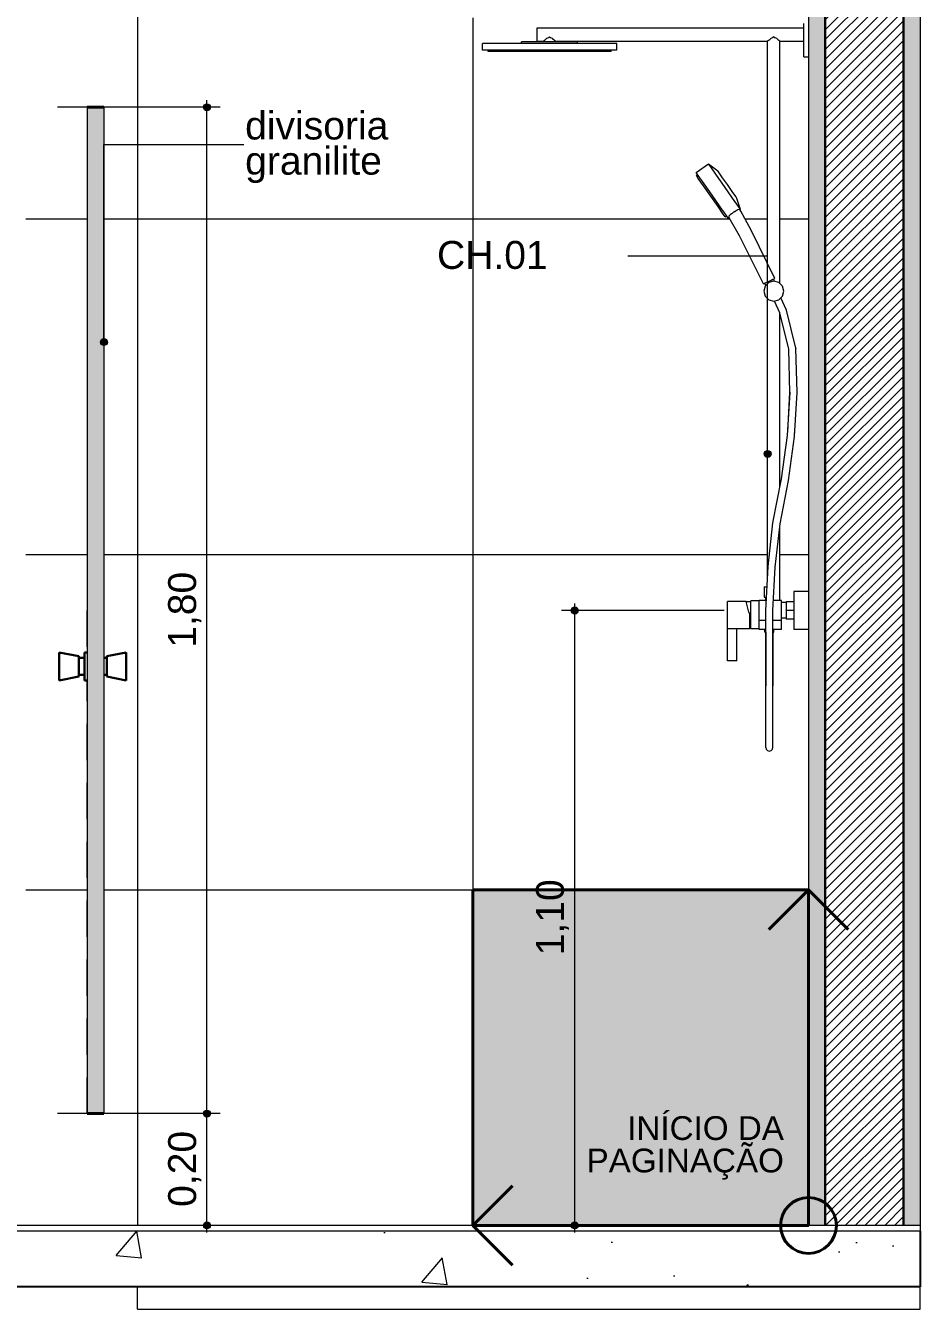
# Model space of a CAD drawing. Header units: metres. Extents: x -1.8 to 75.3, y -2 to 2.8.
# Drawn here: x 4.426 to 6.026, y -2.048 to 0.248 of the extents above; entities that cross this region are included whole.
import ezdxf

# ---------------------------------------------------------------- set-up
doc = ezdxf.new("R2010")
doc.units = ezdxf.units.M
doc.header["$MEASUREMENT"] = 0
for name, color, linetype in [('COTAS CORTE', 7, 'Continuous'), ('NOTAS-LAYOUT.EXEC', 7, 'Continuous'), ('PAREDE CONSTRUIR', 7, 'Continuous')]:
    doc.layers.add(name, color=color, linetype=linetype)
for name, color, linetype, lineweight, true_color in [('COTAS CORTE_Caneta_No__25', 7, 'Continuous', 13, 0x982312), ('LAJES.EST_Caneta_No__254', 7, 'Continuous', 0, 0xd1c9ad), ('LAJES.EST_Caneta_No__97', 7, 'Continuous', 13, 0x6b6b6b), ('LOUCAS-METAIS.ARQ_Caneta_No__13', 7, 'Continuous', 0, 0xaaaaaa), ('NOTAS-EXECUTIVO.ARQ_Caneta_No__12', 7, 'Continuous', 0, 0x030303), ('NOTAS-EXECUTIVO.ARQ_Caneta_No__24', 7, 'Continuous', 40, 0x851f10), ('PAREDE CONSTRUIR_Caneta_No__97', 7, 'Continuous', 13, 0x6b6b6b), ('PAREDE.ARQ_Caneta_No__97', 7, 'Continuous', 13, 0x6b6b6b), ('Portas Archicad_Caneta_No__97', 7, 'Continuous', 13, 0x6b6b6b)]:
    doc.layers.add(name, color=color, linetype=linetype, lineweight=lineweight, true_color=true_color)
for name, color, linetype, lineweight in [('LAJES.EST_Caneta_No__241', 7, 'Continuous', 13), ('LAJES.EST_Caneta_No__4', 7, 'Continuous', 25), ('LAJES.EST_Caneta_No__7', 7, 'Continuous', 13), ('NOTAS-EXECUTIVO.ARQ_Caneta_No__1', 7, 'Continuous', 40), ('NOTAS-LAYOUT.EXEC_Caneta_No__241', 7, 'Continuous', 13), ('NOTAS-LAYOUT.EXEC_Caneta_No__5', 7, 'Continuous', 20), ('PAREDE CONSTRUIR_Caneta_No__241', 7, 'Continuous', 13), ('PAREDE CONSTRUIR_Caneta_No__3', 7, 'Continuous', 30), ('PAREDE.ARQ_Caneta_No__1', 7, 'Continuous', 40), ('PAREDE.ARQ_Caneta_No__241', 7, 'Continuous', 13), ('Portas Archicad_Caneta_No__3', 7, 'Continuous', 30)]:
    doc.layers.add(name, color=color, linetype=linetype, lineweight=lineweight)
doc.styles.add('GENERATED_STYLE_1', font='arial.ttf')
doc.dimstyles.new('GENERATED_STYLE__2', dxfattribs={"dimtxt": 0.05, "dimasz": 0.02375, "dimexe": 0.18, "dimexo": 0.267183, "dimgap": 0, "dimtad": 1, "dimzin": 0, "dimdsep": 46, "dimtxsty": 'GENERATED_STYLE_1', "dimblk": 'ARROWHEAD_11', "dimblk1": 'ARROWHEAD_11', "dimblk2": 'ARROWHEAD_11', "dimcen": 0.09, "dimclrd": 256, "dimclre": 256, "dimclrt": 256, "dimadec": 0, "dimazin": 0, "dimtfac": 1, "dimtdec": 4, "dimtmove": 0, "dimatfit": 3, "dimfxl": 0, "dimtolj": 1, "dimtzin": 0, "dimarcsym": 0})

# ---------------------------------------------------------------- blocks, each defined once
blk = doc.blocks.new('*D34', base_point=(-60.4877, -1.8982))
at = {"layer": 'COTAS CORTE_Caneta_No__25', "linetype": 'Continuous', "lineweight": 13, "true_color": 0x982312}
for points in [[(4.7442, -1.6982), (4.7447, -1.7006), (4.746, -1.7027), (4.7481, -1.704), (4.7504, -1.7045), (4.7528, -1.704), (4.7549, -1.7027), (4.7562, -1.7006), (4.7567, -1.6982), (4.7562, -1.6959), (4.7549, -1.6938), (4.7528, -1.6925), (4.7504, -1.692), (4.7481, -1.6925), (4.746, -1.6938), (4.7447, -1.6959)], [(4.7442, -1.8982), (4.7447, -1.9006), (4.746, -1.9027), (4.7481, -1.904), (4.7504, -1.9045), (4.7528, -1.904), (4.7549, -1.9027), (4.7562, -1.9006), (4.7567, -1.8982), (4.7562, -1.8959), (4.7549, -1.8938), (4.7528, -1.8925), (4.7504, -1.892), (4.7481, -1.8925), (4.746, -1.8938), (4.7447, -1.8959)]]:
    blk.add_hatch(color=24, dxfattribs=at).paths.add_polyline_path(points)
at = {"layer": 'COTAS CORTE_Caneta_No__25', "color": 24, "linetype": 'Continuous', "lineweight": 13, "true_color": 0x982312}
for p, q in [((4.7442, -1.6982), (4.4833, -1.6982)), ((4.7739, -1.6982), (4.7567, -1.6982)), ((4.7504, -1.892), (4.7504, -1.7045)), ((4.7442, -1.8982), (4.4833, -1.8982)), ((4.7504, -1.9107), (4.7504, -1.9045)), ((4.7739, -1.8982), (4.7567, -1.8982))]:
    blk.add_line(p, q, dxfattribs=at)
for centre in [(4.7504, -1.6982), (4.7504, -1.8982)]:
    blk.add_circle(centre, 0.00625, dxfattribs=at)
at = {"layer": 'COTAS CORTE_Caneta_No__25', "color": 24, "lineweight": 13, "true_color": 0x982312, "insert": (4.7404, -1.865), "char_height": 0.05, "attachment_point": 7, "rotation": 90, "style": 'GENERATED_STYLE_1'}
blk.add_mtext('\\A1;{\\pql;\\fArial|b0|i0|c0|p0;\\W1.000000;0,20}', dxfattribs=at)
blk = doc.blocks.new('ARROWHEAD_11')
at = {"color": 0, "linetype": 'Continuous', "lineweight": 0}
blk.add_line((0, 0), (-1, 0), dxfattribs=at)
at = {"color": 0, "linetype": 'Continuous', "lineweight": 0, "const_width": 0.25, "flags": 128}
blk.add_lwpolyline([(-0.125, 0, 1), (0.125, 0, 1)], format="xyb", close=True, dxfattribs=at)
blk = doc.blocks.new('*D35', base_point=(-60.4877, -1.8982))
at = {"layer": 'COTAS CORTE_Caneta_No__25', "linetype": 'Continuous', "lineweight": 13, "true_color": 0x982312}
for points in [[(4.7442, 0.1018), (4.7447, 0.0994), (4.746, 0.0973), (4.7481, 0.096), (4.7504, 0.0955), (4.7528, 0.096), (4.7549, 0.0973), (4.7562, 0.0994), (4.7567, 0.1018), (4.7562, 0.1041), (4.7549, 0.1062), (4.7528, 0.1075), (4.7504, 0.108), (4.7481, 0.1075), (4.746, 0.1062), (4.7447, 0.1041)], [(4.7442, -1.6982), (4.7447, -1.7006), (4.746, -1.7027), (4.7481, -1.704), (4.7504, -1.7045), (4.7528, -1.704), (4.7549, -1.7027), (4.7562, -1.7006), (4.7567, -1.6982), (4.7562, -1.6959), (4.7549, -1.6938), (4.7528, -1.6925), (4.7504, -1.692), (4.7481, -1.6925), (4.746, -1.6938), (4.7447, -1.6959)]]:
    blk.add_hatch(color=24, dxfattribs=at).paths.add_polyline_path(points)
at = {"layer": 'COTAS CORTE_Caneta_No__25', "color": 24, "linetype": 'Continuous', "lineweight": 13, "true_color": 0x982312}
for p, q in [((4.7442, 0.1018), (4.4833, 0.1018)), ((4.7504, 0.108), (4.7504, 0.1143)), ((4.7504, -1.692), (4.7504, 0.0955)), ((4.7739, 0.1018), (4.7567, 0.1018))]:
    blk.add_line(p, q, dxfattribs=at)
blk.add_circle((4.7504, 0.1018), 0.00625, dxfattribs=at)
at = {"layer": 'COTAS CORTE_Caneta_No__25', "color": 24, "lineweight": 13, "true_color": 0x982312, "insert": (4.7404, -0.865), "char_height": 0.05, "attachment_point": 7, "rotation": 90, "style": 'GENERATED_STYLE_1'}
blk.add_mtext('\\A1;{\\pql;\\fArial|b0|i0|c0|p0;\\W1.000000;1,80}', dxfattribs=at)
blk = doc.blocks.new('*D40', base_point=(-60.4877, -1.8982))
at = {"layer": 'COTAS CORTE_Caneta_No__25', "linetype": 'Continuous', "lineweight": 13, "true_color": 0x982312}
for points in [[(5.4021, -0.7982), (5.4026, -0.8006), (5.4039, -0.8027), (5.4059, -0.804), (5.4083, -0.8045), (5.4107, -0.804), (5.4128, -0.8027), (5.4141, -0.8006), (5.4146, -0.7982), (5.4141, -0.7959), (5.4128, -0.7938), (5.4107, -0.7925), (5.4083, -0.792), (5.4059, -0.7925), (5.4039, -0.7938), (5.4026, -0.7959)], [(5.4021, -1.8982), (5.4026, -1.9006), (5.4039, -1.9027), (5.4059, -1.904), (5.4083, -1.9045), (5.4107, -1.904), (5.4128, -1.9027), (5.4141, -1.9006), (5.4146, -1.8982), (5.4141, -1.8959), (5.4128, -1.8938), (5.4107, -1.8925), (5.4083, -1.892), (5.4059, -1.8925), (5.4039, -1.8938), (5.4026, -1.8959)]]:
    blk.add_hatch(color=24, dxfattribs=at).paths.add_polyline_path(points)
at = {"layer": 'COTAS CORTE_Caneta_No__25', "color": 24, "linetype": 'Continuous', "lineweight": 13, "true_color": 0x982312}
for p, q in [((5.4021, -0.7982), (5.3849, -0.7982)), ((5.4083, -0.792), (5.4083, -0.7857)), ((5.6755, -0.7982), (5.4146, -0.7982)), ((5.4083, -1.892), (5.4083, -0.8045)), ((5.4021, -1.8982), (5.3849, -1.8982)), ((5.4083, -1.9107), (5.4083, -1.9045)), ((5.6755, -1.8982), (5.4146, -1.8982))]:
    blk.add_line(p, q, dxfattribs=at)
for centre in [(5.4083, -0.7982), (5.4083, -1.8982)]:
    blk.add_circle(centre, 0.00625, dxfattribs=at)
at = {"layer": 'COTAS CORTE_Caneta_No__25', "color": 24, "lineweight": 13, "true_color": 0x982312, "insert": (5.3983, -1.415), "char_height": 0.05, "attachment_point": 7, "rotation": 90, "style": 'GENERATED_STYLE_1'}
blk.add_mtext('\\A1;{\\pql;\\fArial|b0|i0|c0|p0;\\W1.000000;1,10}', dxfattribs=at)
blk = doc.blocks.new('Label_3_2', base_point=(4.5663, -0.3182))
at = {"layer": 'NOTAS-LAYOUT.EXEC', "linetype": 'Continuous', "lineweight": 0, "true_color": 0x000000}
blk.add_hatch(color=18, dxfattribs=at).paths.add_polyline_path([(4.5601, -0.3182), (4.5606, -0.3206), (4.5619, -0.3226), (4.5639, -0.324), (4.5663, -0.3245), (4.5687, -0.324), (4.5708, -0.3226), (4.5721, -0.3206), (4.5726, -0.3182), (4.5721, -0.3158), (4.5708, -0.3138), (4.5687, -0.3124), (4.5663, -0.312), (4.5639, -0.3124), (4.5619, -0.3138), (4.5606, -0.3158)])
at = {"layer": 'NOTAS-LAYOUT.EXEC_Caneta_No__241', "color": 7, "linetype": 'Continuous', "lineweight": 13}
for p, q in [((4.5663, -0.312), (4.5663, 0.0353)), ((4.5663, 0.0353), (4.8163, 0.0353))]:
    blk.add_line(p, q, dxfattribs=at)
at = {"layer": 'NOTAS-LAYOUT.EXEC_Caneta_No__5', "color": 7, "linetype": 'Continuous', "lineweight": 20}
blk.add_circle((4.5663, -0.3182), 0.00625, dxfattribs=at)
at = {"layer": 'NOTAS-LAYOUT.EXEC_Caneta_No__241', "color": 7, "lineweight": 13, "insert": (4.8188, 0.0942), "char_height": 0.05, "width": 0.375, "attachment_point": 1, "line_spacing_factor": 0.754978, "style": 'GENERATED_STYLE_1'}
blk.add_mtext('\\A1;{\\pql;\\pt0,241;\\fArial|b0|i0|c0|p0;\\W1.000000;divisoria granilite\\fArial|b0|i0|c0|p0;\\W1.000000;\\A1{\\H.66x;\\S^  ;}\\fArial|b0|i0|c0|p0;\\W1.000000;\\fArial|b0|i0|c0|p0;\\W1.000000;\\A1{\\H.66x;\\S^  ;}\\fArial|b0|i0|c0|p0;\\W1.000000;\\fArial|b0|i0|c0|p0;\\W1.000000;\\fArial|b0|i0|c0|p0;\\W1.000000;\\fArial|b0|i0|c0|p0;\\W1.000000;\\fArial|b0|i0|c0|p0;\\W1.000000;\\fArial|b0|i0|c0|p0;\\W1.000000;\\fArial|b0|i0|c0|p0;\\W1.000000;\\A1{\\H.66x;\\S^  ;}\\fArial|b0|i0|c0|p0;\\W1.000000;\\fArial|b0|i0|c0|p0;\\W1.000000;\\A1{\\H.66x;\\S^  ;}\\fArial|b0|i0|c0|p0;\\W1.000000;\\fArial|b0|i0|c0|p0;\\W1.000000;\\fArial|b0|i0|c0|p0;\\W1.000000;\\fArial|b0|i0|c0|p0;\\W1.000000;\\fArial|b0|i0|c0|p0;\\W1.000000;\\fArial|b0|i0|c0|p0;\\W1.000000;\\fArial|b0|i0|c0|p0;\\W1.000000;\\A1{\\H.66x;\\S^  ;}\\fArial|b0|i0|c0|p0;\\W1.000000;\\fArial|b0|i0|c0|p0;\\W1.000000;\\A1{\\H.66x;\\S^  ;}\\fArial|b0|i0|c0|p0;\\W1.000000;\\fArial|b0|i0|c0|p0;\\W1.000000;\\fArial|b0|i0|c0|p0;\\W1.000000;\\fArial|b0|i0|c0|p0;\\W1.000000;\\fArial|b0|i0|c0|p0;\\W1.000000;\\fArial|b0|i0|c0|p0;\\W1.000000;\\fArial|b0|i0|c0|p0;\\W1.000000;\\A1{\\H.66x;\\S^  ;}\\fArial|b0|i0|c0|p0;\\W1.000000;\\fArial|b0|i0|c0|p0;\\W1.000000;\\A1{\\H.66x;\\S^  ;}\\fArial|b0|i0|c0|p0;\\W1.000000;\\fArial|b0|i0|c0|p0;\\W1.000000;\\fArial|b0|i0|c0|p0;\\W1.000000;\\fArial|b0|i0|c0|p0;\\W1.000000;\\fArial|b0|i0|c0|p0;\\W1.000000;\\fArial|b0|i0|c0|p0;\\W1.000000;\\fArial|b0|i0|c0|p0;\\W1.000000;\\A1{\\H.66x;\\S^  ;}\\fArial|b0|i0|c0|p0;\\W1.000000;\\fArial|b0|i0|c0|p0;\\W1.000000;\\A1{\\H.66x;\\S^  ;}\\fArial|b0|i0|c0|p0;\\W1.000000;\\fArial|b0|i0|c0|p0;\\W1.000000;\\fArial|b0|i0|c0|p0;\\W1.000000;\\fArial|b0|i0|c0|p0;\\W1.000000;\\fArial|b0|i0|c0|p0;\\W1.000000;\\fArial|b0|i0|c0|p0;\\W1.000000;\\fArial|b0|i0|c0|p0;\\W1.000000;\\A1{\\H.66x;\\S^  ;}\\fArial|b0|i0|c0|p0;\\W1.000000;}', dxfattribs=at)
blk = doc.blocks.new('Label_4_2', base_point=(5.7533, -0.5182))
at = {"layer": 'NOTAS-LAYOUT.EXEC', "linetype": 'Continuous', "lineweight": 0, "true_color": 0x000000}
blk.add_hatch(color=18, dxfattribs=at).paths.add_polyline_path([(5.7471, -0.5182), (5.7476, -0.5206), (5.7489, -0.5226), (5.7509, -0.5239), (5.7533, -0.5244), (5.7557, -0.5239), (5.7578, -0.5226), (5.7591, -0.5206), (5.7596, -0.5182), (5.7591, -0.5158), (5.7578, -0.5137), (5.7557, -0.5124), (5.7533, -0.5119), (5.7509, -0.5124), (5.7489, -0.5137), (5.7476, -0.5158)])
at = {"layer": 'NOTAS-LAYOUT.EXEC_Caneta_No__241', "color": 7, "linetype": 'Continuous', "lineweight": 13}
for p, q in [((5.7533, -0.1646), (5.5033, -0.1646)), ((5.7533, -0.5119), (5.7533, -0.1646))]:
    blk.add_line(p, q, dxfattribs=at)
at = {"layer": 'NOTAS-LAYOUT.EXEC_Caneta_No__5', "color": 7, "linetype": 'Continuous', "lineweight": 20}
blk.add_circle((5.7533, -0.5182), 0.00625, dxfattribs=at)
at = {"layer": 'NOTAS-LAYOUT.EXEC_Caneta_No__241', "color": 7, "lineweight": 13, "insert": (5.5008, -0.1373), "char_height": 0.05, "attachment_point": 3, "style": 'GENERATED_STYLE_1'}
blk.add_mtext('\\A1;{\\pqr;\\pt0,241;\\fArial|b0|i0|c0|p0;\\W1.000000;CH.01\\fArial|b0|i0|c0|p0;\\W1.000000;\\A1{\\H.66x;\\S^  ;}\\fArial|b0|i0|c0|p0;\\W1.000000;\\fArial|b0|i0|c0|p0;\\W1.000000;\\A1{\\H.66x;\\S^  ;}\\fArial|b0|i0|c0|p0;\\W1.000000;\\fArial|b0|i0|c0|p0;\\W1.000000;\\fArial|b0|i0|c0|p0;\\W1.000000;\\fArial|b0|i0|c0|p0;\\W1.000000;\\fArial|b0|i0|c0|p0;\\W1.000000;\\fArial|b0|i0|c0|p0;\\W1.000000;\\fArial|b0|i0|c0|p0;\\W1.000000;\\A1{\\H.66x;\\S^  ;}\\fArial|b0|i0|c0|p0;\\W1.000000;\\fArial|b0|i0|c0|p0;\\W1.000000;\\A1{\\H.66x;\\S^  ;}\\fArial|b0|i0|c0|p0;\\W1.000000;\\fArial|b0|i0|c0|p0;\\W1.000000;\\fArial|b0|i0|c0|p0;\\W1.000000;\\fArial|b0|i0|c0|p0;\\W1.000000;\\fArial|b0|i0|c0|p0;\\W1.000000;\\fArial|b0|i0|c0|p0;\\W1.000000;\\fArial|b0|i0|c0|p0;\\W1.000000;\\A1{\\H.66x;\\S^  ;}\\fArial|b0|i0|c0|p0;\\W1.000000;\\fArial|b0|i0|c0|p0;\\W1.000000;\\A1{\\H.66x;\\S^  ;}\\fArial|b0|i0|c0|p0;\\W1.000000;\\fArial|b0|i0|c0|p0;\\W1.000000;\\fArial|b0|i0|c0|p0;\\W1.000000;\\fArial|b0|i0|c0|p0;\\W1.000000;\\fArial|b0|i0|c0|p0;\\W1.000000;\\fArial|b0|i0|c0|p0;\\W1.000000;\\fArial|b0|i0|c0|p0;\\W1.000000;\\A1{\\H.66x;\\S^  ;}\\fArial|b0|i0|c0|p0;\\W1.000000;\\fArial|b0|i0|c0|p0;\\W1.000000;\\A1{\\H.66x;\\S^  ;}\\fArial|b0|i0|c0|p0;\\W1.000000;\\fArial|b0|i0|c0|p0;\\W1.000000;\\fArial|b0|i0|c0|p0;\\W1.000000;\\fArial|b0|i0|c0|p0;\\W1.000000;\\fArial|b0|i0|c0|p0;\\W1.000000;\\fArial|b0|i0|c0|p0;\\W1.000000;\\fArial|b0|i0|c0|p0;\\W1.000000;\\A1{\\H.66x;\\S^  ;}\\fArial|b0|i0|c0|p0;\\W1.000000;\\fArial|b0|i0|c0|p0;\\W1.000000;\\A1{\\H.66x;\\S^  ;}\\fArial|b0|i0|c0|p0;\\W1.000000;\\fArial|b0|i0|c0|p0;\\W1.000000;\\fArial|b0|i0|c0|p0;\\W1.000000;\\fArial|b0|i0|c0|p0;\\W1.000000;\\fArial|b0|i0|c0|p0;\\W1.000000;\\fArial|b0|i0|c0|p0;\\W1.000000;\\fArial|b0|i0|c0|p0;\\W1.000000;\\A1{\\H.66x;\\S^  ;}\\fArial|b0|i0|c0|p0;\\W1.000000;}', dxfattribs=at)
blk = doc.blocks.new('símbolo_paginação de piso(1)(1)[1]_2', base_point=(5.8263, -1.8982))
at = {"layer": 'NOTAS-EXECUTIVO.ARQ_Caneta_No__24', "linetype": 'Continuous', "lineweight": 0, "true_color": 0x210704}
blk.add_hatch(color=18, dxfattribs=at).paths.add_polyline_path([(5.2263, -1.2982), (5.2263, -1.8982), (5.8263, -1.8982), (5.8263, -1.2982)])
at = {"layer": 'NOTAS-EXECUTIVO.ARQ_Caneta_No__1', "color": 7, "linetype": 'Continuous', "lineweight": 40}
for p, q in [((5.8263, -1.2982), (5.7556, -1.369)), ((5.8263, -1.8982), (5.8263, -1.2982)), ((5.8263, -1.2982), (5.8971, -1.369)), ((5.2263, -1.8982), (5.2971, -1.8275)), ((5.8263, -1.8982), (5.2263, -1.8982)), ((5.2263, -1.8982), (5.2971, -1.969))]:
    blk.add_line(p, q, dxfattribs=at)
at = {"layer": 'NOTAS-EXECUTIVO.ARQ_Caneta_No__1', "color": 7, "linetype": 'Continuous', "lineweight": 40, "flags": 128}
blk.add_lwpolyline([(5.2263, -1.2982), (5.2263, -1.8982), (5.8263, -1.8982), (5.8263, -1.2982)], close=True, dxfattribs=at)
at = {"layer": 'NOTAS-EXECUTIVO.ARQ_Caneta_No__1', "color": 7, "linetype": 'Continuous', "lineweight": 40}
blk.add_circle((5.8263, -1.8982), 0.05, dxfattribs=at)

msp = doc.modelspace()

# ---------------------------------------------------------------- hatches: boundary and pattern name
at = {"layer": 'LAJES.EST_Caneta_No__254', "linetype": 'Continuous', "lineweight": 0, "true_color": 0xd1c9ad}
h = msp.add_hatch(dxfattribs=at)
h.set_pattern_fill('Haie_OD_0002', color=9, style=0, pattern_type=2)
h.set_pattern_definition([(45, (-60.4877, -1.39824), (-0.159099, 0.159099), [0, -0.15, 0, -0.225]), (110, (-59.9877, -1.39824), (0.21143084, 0.0769545), [0, -0.11, 0, -0.19])])
h.paths.add_polyline_path([(2.9763, -1.8982), (2.9763, -1.9082), (6.0263, -1.9082), (6.0263, -1.8982)])
at = {"layer": 'LAJES.EST_Caneta_No__97', "linetype": 'Continuous', "lineweight": 13, "true_color": 0x6b6b6b}
h = msp.add_hatch(dxfattribs=at)
h.set_pattern_fill('AR_CONC_0002', color=251, style=0, pattern_type=2)
h.set_pattern_definition([(50, (-60.4877, -1.89824), (-0.546554, 0.0478173), [0.05715, -0.62865]), (355, (-60.4877, -1.89824), (-0.1057303, 0.5731705), [0.04572, -0.5029218]), (100.4514, (-60.44215, -1.90223), (0.4408237, 0.5253533), [0.04857, -0.5342707]), (46.1842, (-60.4877, -1.74584), (-0.813237, 0.126127), [0.085725, -0.942975]), (96.6356, (-60.4199, -1.75635), (0.712212, 0.742278), [0.072855, -0.801407]), (351.1842, (-60.4877, -1.74584), (0.712212, 0.742278), [0.06858, -0.754379]), (21, (-60.4115, -1.78394), (-0.4548432, 0.3067956), [0.05715, -0.62865]), (326, (-60.4115, -1.78394), (0.185406, 0.552564), [0.04572, -0.50292]), (71.4514, (-60.3736, -1.8095), (0.6402493, 0.2457683), [0.04857, -0.53427]), (37.5, (-60.4877, -1.89824), (0.0092658, 0.2536651), [0, -0.496824, 0, -0.51054, 0, -0.504825]), (7.5, (-60.4877, -1.89824), (0.200459, 0.3005417), [0, -0.291084, 0, -0.485394, 0, -0.192405]), (327.5, (-60.65762, -1.89824), (-0.4067718, 0.01718623), [0, -0.1905, 0, -0.59436, 0, -0.78867]), (317.5, (-60.73382, -1.89824), (0.4443875, 0.0762795), [0, -0.24765, 0, -0.394716, 0, -0.56007])])
h.paths.add_polyline_path([(2.9763, -2.0082), (6.0263, -2.0082), (6.0263, -1.9082), (2.9763, -1.9082)])
at = {"layer": 'PAREDE CONSTRUIR', "linetype": 'Continuous', "lineweight": 0, "true_color": 0xffffff}
for points in [[(5.8263, 1.3518), (5.8263, -1.8982), (5.8563, -1.8982), (5.8563, 1.3518)], [(6.0263, 1.3518), (5.9963, 1.3518), (5.9963, -1.8982), (6.0263, -1.8982)]]:
    msp.add_hatch(color=7, dxfattribs=at).paths.add_polyline_path(points)
at = {"layer": 'PAREDE CONSTRUIR', "linetype": 'Continuous', "lineweight": 0, "true_color": 0x000000}
h = msp.add_hatch(dxfattribs=at)
h.set_pattern_fill('common_brick_0002', color=18, style=0, pattern_type=2)
h.set_pattern_definition([(45, (-60.487693, -1.898244), (-0.0088388348, 0.0088388348), [])])
h.paths.add_polyline_path([(5.8563, -1.8982), (5.9963, -1.8982), (5.9963, 1.3518), (5.8563, 1.3518)])
at = {"layer": 'PAREDE CONSTRUIR_Caneta_No__97', "linetype": 'Continuous', "lineweight": 13, "true_color": 0x6b6b6b}
h = msp.add_hatch(dxfattribs=at)
h.set_pattern_fill('Ceramica_60_x_60_0002', color=251, style=0, pattern_type=2)
h.set_pattern_definition([(180, (-60.4877, -1.89824), (0, 0.6), []), (90, (-60.4877, -1.89824), (0.6, 0), [])])
h.paths.add_polyline_path([(4.4563, 1.2518), (4.4263, 1.2518), (4.4263, -1.8982), (4.4563, -1.8982)])
h = msp.add_hatch(dxfattribs=at)
h.set_pattern_fill('Ceramica_60_x_60_0002', color=251, style=0, pattern_type=2)
h.set_pattern_definition([(0, (5.82634, -1.89824), (0, 0.6), []), (90, (5.82634, -1.89824), (-0.6, 0), [])])
h.paths.add_polyline_path([(5.8263, 1.2518), (4.4563, 1.2518), (4.4563, -1.8982), (5.8263, -1.8982), (5.8263, -0.8322), (5.8003, -0.8322), (5.8003, -0.8138), (5.7863, -0.8138), (5.7863, -0.8122), (5.7783, -0.8122), (5.7783, -0.8322), (5.7643, -0.8322), (5.7643, -0.8372), (5.7628, -0.8372), (5.7628, -1.0432), (5.762, -1.0465), (5.7596, -1.0489), (5.7563, -1.0498), (5.7531, -1.0489), (5.7507, -1.0465), (5.7498, -1.0432), (5.7498, -0.8372), (5.7483, -0.8372), (5.7483, -0.8322), (5.7383, -0.8322), (5.7383, -0.8312), (5.7233, -0.8312), (5.7233, -0.8297), (5.7213, -0.8297), (5.7213, -0.8309), (5.6983, -0.8309), (5.6983, -0.8881), (5.6813, -0.8881), (5.6813, -0.7822), (5.7146, -0.7822), (5.7148, -0.7827), (5.7233, -0.7827), (5.7233, -0.7812), (5.7383, -0.7812), (5.7383, -0.7802), (5.7493, -0.7802), (5.7493, -0.7742), (5.7473, -0.7742), (5.7473, -0.7562), (5.7522, -0.7562), (5.7533, -0.7361), (5.7533, -0.2408), (5.7488, -0.2362), (5.7463, -0.2272), (5.7488, -0.2182), (5.7501, -0.2169), (5.7482, -0.2127), (5.7459, -0.2138), (5.7031, -0.1281), (5.6842, -0.0958), (5.6841, -0.0956), (5.6828, -0.0965), (5.6799, -0.0924), (5.6775, -0.0941), (5.6259, -0.0204), (5.6283, -0.0187), (5.6255, -0.0146), (5.6476, 0.0009), (5.6477, 0.0009), (5.664, -0.012), (5.6984, -0.0612), (5.705, -0.0809), (5.7049, -0.081), (5.7041, -0.0816), (5.7053, -0.0838), (5.7239, -0.1179), (5.7533, -0.1787), (5.7533, 0.2198), (5.3743, 0.2198), (5.3743, 0.2188), (5.4133, 0.2188), (5.4133, 0.2158), (5.4833, 0.2158), (5.4833, 0.2038), (5.4733, 0.2038), (5.4733, 0.2018), (5.2533, 0.2018), (5.2533, 0.2038), (5.2433, 0.2038), (5.2433, 0.2158), (5.3133, 0.2158), (5.3133, 0.2188), (5.3523, 0.2188), (5.3523, 0.2198), (5.3413, 0.2198), (5.3413, 0.2438), (5.8183, 0.2438), (5.8183, 0.2718), (5.8263, 0.2718)])
h.paths.add_polyline_path([(4.5213, -0.9162), (4.4863, -0.9232), (4.4863, -0.8732), (4.5213, -0.8802), (4.5213, -0.8832), (4.5313, -0.8832), (4.5313, -0.8732), (4.5363, -0.8732), (4.5363, 0.1018), (4.5663, 0.1018), (4.5663, -0.8832), (4.5713, -0.8832), (4.5713, -0.8802), (4.6063, -0.8732), (4.6063, -0.9232), (4.5713, -0.9162), (4.5713, -0.9132), (4.5663, -0.9132), (4.5663, -1.6982), (4.5363, -1.6982), (4.5363, -1.5982), (4.5363, -0.9232), (4.5313, -0.9232), (4.5313, -0.9132), (4.5213, -0.9132)], flags=0)
h.paths.add_polyline_path([(4.7823, 0.2618), (4.7823, 1.1418), (5.6623, 1.1418), (5.6623, 0.2618)], flags=0)
h = msp.add_hatch(dxfattribs=at)
h.set_pattern_fill('Ceramica_60_x_60_0002', color=251, style=0, pattern_type=2)
h.set_pattern_definition([(360, (5.82634, -1.89824), (0, 0.6), []), (90, (5.82634, -1.89824), (-0.6, 0), [])])
h.paths.add_polyline_path([(5.7753, -0.6461), (5.7753, -0.7802), (5.7783, -0.7802), (5.7783, -0.7842), (5.7863, -0.7842), (5.7863, -0.7827), (5.8003, -0.7827), (5.8003, -0.7642), (5.8263, -0.7642), (5.8263, 0.1918), (5.8183, 0.1918), (5.8183, 0.2198), (5.7753, 0.2198), (5.7753, -0.2137), (5.7799, -0.2182), (5.7823, -0.2272), (5.7799, -0.2362), (5.777, -0.2391), (5.7873, -0.2613), (5.8034, -0.3292), (5.8035, -0.3296), (5.8058, -0.4082), (5.8016, -0.4804), (5.8013, -0.4873), (5.7907, -0.5655), (5.7757, -0.6433)])
h = msp.add_hatch(dxfattribs=at)
h.set_pattern_fill('Ceramica_60_x_60_0002', color=251, style=0, pattern_type=2)
h.set_pattern_definition([(0, (5.82634, -1.89824), (0, 0.6), []), (90, (5.82634, -1.89824), (-0.6, 0), [])])
h.paths.add_polyline_path([(5.7753, -0.5764), (5.7779, -0.563), (5.7888, -0.4852), (5.7892, -0.479), (5.7928, -0.4082), (5.7909, -0.3311), (5.7753, -0.2664)])
at = {"layer": 'PAREDE.ARQ_Caneta_No__97', "linetype": 'Continuous', "lineweight": 13, "true_color": 0x6b6b6b}
h = msp.add_hatch(dxfattribs=at)
h.set_pattern_fill('cut_stone_0002', color=251, style=0, pattern_type=2)
h.set_pattern_definition([(45, (-60.487693, -1.873244), (-0.0079549513, 0.0079549513), [0, -0.0075, 0, -0.01125]), (110, (-60.462693, -1.873244), (0.010571542, 0.0038477266), [0, -0.0055, 0, -0.0095])])
h.paths.add_polyline_path([(4.5363, 0.1018), (4.5363, -1.6982), (4.5663, -1.6982), (4.5663, 0.1018)])

# ---------------------------------------------------------------- linework, layer by layer
at = {"layer": 'LAJES.EST_Caneta_No__241', "color": 7, "linetype": 'Continuous', "lineweight": 13}
for p, q in [((4.6263, -2.0482), (4.6263, -2.0082)), ((6.0263, -2.0482), (6.0263, -2.0082)), ((4.6263, -2.0482), (5.4263, -2.0482)), ((5.4263, -2.0482), (6.0263, -2.0482))]:
    msp.add_line(p, q, dxfattribs=at)
at = {"layer": 'LAJES.EST_Caneta_No__4', "color": 7, "linetype": 'Continuous', "lineweight": 25}
for p, q in [((6.0263, -1.9082), (6.0263, -1.9132)), ((6.0263, -1.9132), (6.0263, -2.0082)), ((6.0263, -2.0082), (2.9763, -2.0082))]:
    msp.add_line(p, q, dxfattribs=at)
at = {"layer": 'LAJES.EST_Caneta_No__7', "color": 7, "linetype": 'Continuous', "lineweight": 13}
for p, q in [((5.8263, -1.8982), (2.9763, -1.8982)), ((6.0263, -1.8982), (6.0263, -1.9082)), ((6.0263, -1.9082), (2.9763, -1.9082))]:
    msp.add_line(p, q, dxfattribs=at)
at = {"layer": 'LAJES.EST_Caneta_No__7', "color": 7, "linetype": 'Continuous', "lineweight": 13, "flags": 128}
msp.add_lwpolyline([(6.0263, -1.8982), (5.9963, -1.8982), (5.8563, -1.8982), (5.8263, -1.8982)], dxfattribs=at)
at = {"layer": 'LOUCAS-METAIS.ARQ_Caneta_No__13', "color": 253, "linetype": 'Continuous', "lineweight": 0, "true_color": 0xaaaaaa}
for p, q in [((5.3413, 0.2421), (5.3413, 0.2438)), ((5.3413, 0.2438), (5.8183, 0.2438)), ((5.3413, 0.2378), (5.3413, 0.2421)), ((5.3413, 0.2318), (5.3413, 0.2378)), ((5.3413, 0.2258), (5.3413, 0.2318)), ((5.8183, 0.2318), (5.8183, 0.2518)), ((5.8183, 0.2118), (5.8183, 0.2318)), ((5.2594, 0.2158), (5.2433, 0.2158)), ((5.2433, 0.2038), (5.2433, 0.2158)), ((5.3033, 0.2158), (5.2594, 0.2158)), ((5.3633, 0.2158), (5.3033, 0.2158)), ((5.32, 0.2188), (5.3133, 0.2188)), ((5.3133, 0.2158), (5.3133, 0.2188)), ((5.3383, 0.2188), (5.32, 0.2188)), ((5.3633, 0.2188), (5.3383, 0.2188)), ((5.3413, 0.2214), (5.3413, 0.2258)), ((5.3413, 0.2198), (5.3413, 0.2214)), ((5.3413, 0.2198), (5.3523, 0.2198)), ((5.3538, 0.2212), (5.3523, 0.2198)), ((5.3523, 0.2188), (5.3523, 0.2198)), ((5.3543, 0.2214), (5.3538, 0.2212)), ((5.3578, 0.2249), (5.3543, 0.2214)), ((5.3611, 0.2258), (5.3578, 0.2249)), ((5.3633, 0.228), (5.3611, 0.2258)), ((5.3633, 0.228), (5.3656, 0.2258)), ((5.3883, 0.2188), (5.3633, 0.2188)), ((5.4233, 0.2158), (5.3633, 0.2158)), ((5.3688, 0.2249), (5.3656, 0.2258)), ((5.3688, 0.2249), (5.3724, 0.2214)), ((5.3729, 0.2212), (5.3724, 0.2214)), ((5.3729, 0.2212), (5.3743, 0.2198)), ((5.3743, 0.2188), (5.3743, 0.2198)), ((5.3743, 0.2198), (5.7533, 0.2198)), ((5.4066, 0.2188), (5.3883, 0.2188)), ((5.4133, 0.2188), (5.4066, 0.2188)), ((5.4133, 0.2158), (5.4133, 0.2188)), ((5.4673, 0.2158), (5.4233, 0.2158)), ((5.4833, 0.2158), (5.4673, 0.2158)), ((5.4833, 0.2038), (5.4833, 0.2158)), ((5.7548, 0.2212), (5.7533, 0.2198)), ((5.7533, -0.1787), (5.7533, 0.2198)), ((5.7553, 0.2214), (5.7548, 0.2212)), ((5.7588, 0.2249), (5.7553, 0.2214)), ((5.7621, 0.2258), (5.7588, 0.2249)), ((5.7643, 0.228), (5.7621, 0.2258)), ((5.7643, 0.228), (5.7666, 0.2258)), ((5.7698, 0.2249), (5.7666, 0.2258)), ((5.7698, 0.2249), (5.7734, 0.2214)), ((5.7739, 0.2212), (5.7734, 0.2214)), ((5.7739, 0.2212), (5.7753, 0.2198)), ((5.7753, -0.2137), (5.7753, 0.2198)), ((5.7753, 0.2198), (5.8183, 0.2198)), ((5.8183, 0.1971), (5.8183, 0.2118)), ((5.2594, 0.2038), (5.2433, 0.2038)), ((5.2533, 0.2018), (5.2533, 0.2038)), ((5.2681, 0.2018), (5.2533, 0.2018)), ((5.3033, 0.2038), (5.2594, 0.2038)), ((5.3083, 0.2018), (5.2681, 0.2018)), ((5.3633, 0.2038), (5.3033, 0.2038)), ((5.3633, 0.2018), (5.3083, 0.2018)), ((5.4233, 0.2038), (5.3633, 0.2038)), ((5.4183, 0.2018), (5.3633, 0.2018)), ((5.4586, 0.2018), (5.4183, 0.2018)), ((5.4673, 0.2038), (5.4233, 0.2038)), ((5.4733, 0.2018), (5.4586, 0.2018)), ((5.4833, 0.2038), (5.4673, 0.2038)), ((5.4733, 0.2018), (5.4733, 0.2038)), ((5.8183, 0.1918), (5.8183, 0.1971)), ((5.8183, 0.1918), (5.8263, 0.1918)), ((5.6255, -0.0146), (5.6475, 0.0008)), ((5.6475, 0.0008), (5.6476, 0.0009)), ((5.6514, -0.0046), (5.6476, 0.0009)), ((5.6476, 0.0009), (5.6477, 0.0009)), ((5.6477, 0.0009), (5.664, -0.012)), ((5.6293, -0.0201), (5.6255, -0.0146)), ((5.6259, -0.0204), (5.6283, -0.0187)), ((5.6293, -0.0253), (5.6259, -0.0204)), ((5.6398, -0.0351), (5.6293, -0.0201)), ((5.6619, -0.0196), (5.6514, -0.0046)), ((5.6763, -0.0401), (5.6619, -0.0196)), ((5.6663, -0.0153), (5.664, -0.012)), ((5.6726, -0.0243), (5.6663, -0.0153)), ((5.6388, -0.0388), (5.6293, -0.0253)), ((5.6517, -0.0573), (5.6388, -0.0388)), ((5.6541, -0.0555), (5.6398, -0.0351)), ((5.6812, -0.0366), (5.6726, -0.0243)), ((5.6906, -0.0605), (5.6763, -0.0401)), ((5.6898, -0.0489), (5.6812, -0.0366)), ((5.6646, -0.0757), (5.6517, -0.0573)), ((5.6685, -0.076), (5.6541, -0.0555)), ((5.6961, -0.0579), (5.6898, -0.0489)), ((5.7011, -0.0755), (5.6906, -0.0605)), ((5.6984, -0.0612), (5.6961, -0.0579)), ((5.705, -0.0809), (5.6984, -0.0612)), ((5.674, -0.0892), (5.6646, -0.0757)), ((5.679, -0.091), (5.6685, -0.076)), ((5.6775, -0.0941), (5.674, -0.0892)), ((5.6828, -0.0965), (5.679, -0.091)), ((5.6858, -0.0911), (5.6841, -0.0931)), ((5.6864, -0.0906), (5.6858, -0.0911)), ((5.6888, -0.0887), (5.6864, -0.0906)), ((5.6897, -0.0881), (5.6888, -0.0887)), ((5.6925, -0.0861), (5.6897, -0.0881)), ((5.6934, -0.0854), (5.6925, -0.0861)), ((5.6934, -0.0854), (5.6961, -0.0835)), ((5.6961, -0.0835), (5.697, -0.083)), ((5.697, -0.083), (5.6995, -0.0815)), ((5.6995, -0.0815), (5.7002, -0.0813)), ((5.7002, -0.0813), (5.7022, -0.0805)), ((5.7049, -0.081), (5.7011, -0.0755)), ((5.7022, -0.0805), (5.7026, -0.0806)), ((5.7026, -0.0806), (5.7036, -0.0809)), ((5.7053, -0.0838), (5.7036, -0.0809)), ((5.7041, -0.0816), (5.7049, -0.0811)), ((5.7049, -0.081), (5.705, -0.0809)), ((5.7049, -0.0811), (5.7049, -0.081)), ((5.7239, -0.1179), (5.7053, -0.0838)), ((5.6775, -0.0941), (5.6799, -0.0924)), ((5.6828, -0.0965), (5.6841, -0.0956)), ((5.6839, -0.0934), (5.6836, -0.0948)), ((5.6836, -0.0948), (5.6836, -0.0949)), ((5.6842, -0.0958), (5.6836, -0.0949)), ((5.6841, -0.0931), (5.6839, -0.0934)), ((5.7031, -0.1281), (5.6842, -0.0958)), ((5.7459, -0.2138), (5.7031, -0.1281)), ((5.7659, -0.2045), (5.7239, -0.1179)), ((5.7595, -0.2074), (5.7627, -0.2059)), ((5.7627, -0.2059), (5.765, -0.2049)), ((5.7655, -0.2095), (5.7636, -0.2055)), ((5.765, -0.2049), (5.7659, -0.2045)), ((5.7459, -0.2138), (5.7468, -0.2134)), ((5.7488, -0.2182), (5.7463, -0.2272)), ((5.7463, -0.2272), (5.7488, -0.2362)), ((5.7468, -0.2134), (5.7491, -0.2123)), ((5.7501, -0.2169), (5.7482, -0.2127)), ((5.7553, -0.2117), (5.7488, -0.2182)), ((5.7491, -0.2123), (5.7523, -0.2108)), ((5.7523, -0.2108), (5.7559, -0.2091)), ((5.7643, -0.2092), (5.7553, -0.2117)), ((5.7559, -0.2091), (5.7595, -0.2074)), ((5.7733, -0.2117), (5.7643, -0.2092)), ((5.7799, -0.2182), (5.7733, -0.2117)), ((5.7823, -0.2272), (5.7799, -0.2182)), ((5.7799, -0.2362), (5.7823, -0.2272)), ((5.7488, -0.2362), (5.7553, -0.2428)), ((5.7533, -0.7361), (5.7533, -0.2408)), ((5.7553, -0.2428), (5.7643, -0.2452)), ((5.7643, -0.2452), (5.7733, -0.2428)), ((5.7752, -0.2657), (5.7654, -0.245)), ((5.7733, -0.2428), (5.7799, -0.2362)), ((5.7873, -0.2613), (5.777, -0.2391)), ((5.7909, -0.3311), (5.7752, -0.2657)), ((5.7753, -0.5764), (5.7753, -0.2664)), ((5.8034, -0.3292), (5.7873, -0.2613)), ((5.7928, -0.4082), (5.7909, -0.3308)), ((5.8034, -0.3292), (5.8035, -0.3296)), ((5.8058, -0.4082), (5.8035, -0.3296)), ((5.7888, -0.4852), (5.7935, -0.4075)), ((5.7892, -0.479), (5.7928, -0.4082)), ((5.8013, -0.4862), (5.8058, -0.4082)), ((5.8013, -0.4873), (5.8016, -0.4804)), ((5.7779, -0.563), (5.7888, -0.4852)), ((5.7907, -0.5655), (5.8013, -0.4873)), ((5.7628, -0.6412), (5.7779, -0.563)), ((5.7757, -0.6433), (5.7907, -0.5655)), ((5.7542, -0.7195), (5.7628, -0.6412)), ((5.767, -0.721), (5.7757, -0.6433)), ((5.7753, -0.7802), (5.7753, -0.6461)), ((5.75, -0.798), (5.7542, -0.7195)), ((5.7627, -0.7985), (5.767, -0.721)), ((5.7473, -0.7562), (5.7485, -0.7562)), ((5.7473, -0.7562), (5.7473, -0.7742)), ((5.7485, -0.7562), (5.7518, -0.7562)), ((5.7518, -0.7562), (5.7522, -0.7562)), ((5.7383, -0.7827), (5.7383, -0.7802)), ((5.7509, -0.7802), (5.7383, -0.7802)), ((5.7473, -0.7742), (5.7485, -0.7742)), ((5.7485, -0.7742), (5.7513, -0.7742)), ((5.7493, -0.7742), (5.7493, -0.7802)), ((5.7783, -0.7802), (5.7637, -0.7802)), ((5.7783, -0.7827), (5.7783, -0.7802)), ((5.8003, -0.7642), (5.8003, -0.7688)), ((5.8263, -0.7642), (5.8003, -0.7642)), ((5.8003, -0.7688), (5.8003, -0.7812)), ((5.6813, -0.7891), (5.6813, -0.7822)), ((5.6983, -0.7822), (5.6813, -0.7822)), ((5.6813, -0.801), (5.6813, -0.7891)), ((5.6813, -0.8143), (5.6813, -0.801)), ((5.7146, -0.7822), (5.6983, -0.7822)), ((5.7165, -0.7891), (5.7146, -0.7822)), ((5.7233, -0.7827), (5.7148, -0.7827)), ((5.7199, -0.801), (5.7165, -0.7891)), ((5.7199, -0.801), (5.7213, -0.8062)), ((5.7233, -0.7846), (5.7233, -0.7812)), ((5.7383, -0.7812), (5.7233, -0.7812)), ((5.7233, -0.7937), (5.7233, -0.7846)), ((5.7233, -0.8062), (5.7233, -0.7937)), ((5.7383, -0.7892), (5.7383, -0.7827)), ((5.7383, -0.7982), (5.7383, -0.7892)), ((5.7383, -0.8072), (5.7383, -0.7982)), ((5.7498, -0.9332), (5.75, -0.798)), ((5.7628, -0.9332), (5.7627, -0.7985)), ((5.7783, -0.7892), (5.7783, -0.7827)), ((5.7863, -0.7842), (5.7783, -0.7842)), ((5.7783, -0.7982), (5.7783, -0.7892)), ((5.7783, -0.8072), (5.7783, -0.7982)), ((5.7863, -0.7827), (5.7863, -0.7982)), ((5.8003, -0.7827), (5.7863, -0.7827)), ((5.7863, -0.7982), (5.7863, -0.8138)), ((5.8003, -0.7982), (5.7863, -0.7982)), ((5.8003, -0.7812), (5.8003, -0.7982)), ((5.8003, -0.7982), (5.8003, -0.8152)), ((5.6813, -0.8254), (5.6813, -0.8143)), ((5.6813, -0.8309), (5.6813, -0.8254)), ((5.7213, -0.8143), (5.7213, -0.8062)), ((5.7213, -0.8254), (5.7213, -0.8143)), ((5.7213, -0.8309), (5.7213, -0.8254)), ((5.7233, -0.8187), (5.7233, -0.8062)), ((5.7233, -0.8279), (5.7233, -0.8187)), ((5.7383, -0.8138), (5.7383, -0.8072)), ((5.7383, -0.8162), (5.7383, -0.8138)), ((5.7383, -0.8279), (5.7383, -0.8162)), ((5.75, -0.8162), (5.7383, -0.8162)), ((5.7783, -0.8162), (5.7627, -0.8162)), ((5.7783, -0.8138), (5.7783, -0.8072)), ((5.7863, -0.8122), (5.7783, -0.8122)), ((5.7783, -0.8162), (5.7783, -0.8138)), ((5.7783, -0.8279), (5.7783, -0.8162)), ((5.8003, -0.8138), (5.7863, -0.8138)), ((5.8003, -0.8152), (5.8003, -0.8277)), ((5.6813, -0.831), (5.6813, -0.8309)), ((5.6813, -0.8842), (5.6813, -0.831)), ((5.6983, -0.831), (5.6813, -0.831)), ((5.7213, -0.8309), (5.6983, -0.8309)), ((5.6983, -0.831), (5.6983, -0.8309)), ((5.6983, -0.8842), (5.6983, -0.831)), ((5.7233, -0.8297), (5.7213, -0.8297)), ((5.7233, -0.8312), (5.7233, -0.8279)), ((5.7383, -0.8312), (5.7233, -0.8312)), ((5.7383, -0.8322), (5.7383, -0.8279)), ((5.7499, -0.8322), (5.7383, -0.8322)), ((5.7483, -0.8372), (5.7483, -0.8322)), ((5.7483, -0.8372), (5.7494, -0.8372)), ((5.7494, -0.8372), (5.7499, -0.8372)), ((5.7498, -0.8372), (5.7498, -0.8411)), ((5.7498, -0.8411), (5.7498, -0.8561)), ((5.7783, -0.8322), (5.7627, -0.8322)), ((5.7627, -0.8372), (5.7633, -0.8372)), ((5.7628, -0.8372), (5.7628, -0.8411)), ((5.7628, -0.8411), (5.7628, -0.8561)), ((5.7633, -0.8372), (5.7643, -0.8372)), ((5.7643, -0.8372), (5.7643, -0.8322)), ((5.7783, -0.8322), (5.7783, -0.8279)), ((5.8003, -0.8277), (5.8003, -0.8322)), ((5.8263, -0.8322), (5.8003, -0.8322)), ((5.7498, -0.8561), (5.7498, -0.8711)), ((5.7498, -0.8711), (5.7498, -0.8911)), ((5.7628, -0.8561), (5.7628, -0.8711)), ((5.7628, -0.8711), (5.7628, -0.8911)), ((5.6813, -0.8862), (5.6813, -0.8842)), ((5.6813, -0.8876), (5.6813, -0.8862)), ((5.6813, -0.8881), (5.6813, -0.8876)), ((5.6983, -0.8881), (5.6813, -0.8881)), ((5.6983, -0.8862), (5.6983, -0.8842)), ((5.6983, -0.8876), (5.6983, -0.8862)), ((5.6983, -0.8881), (5.6983, -0.8876)), ((5.7498, -0.8911), (5.7498, -0.9332)), ((5.7628, -0.8911), (5.7628, -0.9332)), ((5.7498, -0.9476), (5.7498, -0.9332)), ((5.7628, -0.9476), (5.7628, -0.9332)), ((5.7498, -0.9617), (5.7498, -0.9476)), ((5.7498, -0.9753), (5.7498, -0.9617)), ((5.7628, -0.9617), (5.7628, -0.9476)), ((5.7628, -0.9753), (5.7628, -0.9617)), ((5.7498, -0.9882), (5.7498, -0.9753)), ((5.7628, -0.9882), (5.7628, -0.9753)), ((5.7498, -1.0002), (5.7498, -0.9882)), ((5.7498, -1.011), (5.7498, -1.0002)), ((5.7628, -1.0002), (5.7628, -0.9882)), ((5.7628, -1.011), (5.7628, -1.0002)), ((5.7498, -1.0205), (5.7498, -1.011)), ((5.7498, -1.0285), (5.7498, -1.0205)), ((5.7498, -1.0349), (5.7498, -1.0285)), ((5.7628, -1.0205), (5.7628, -1.011)), ((5.7628, -1.0285), (5.7628, -1.0205)), ((5.7628, -1.0349), (5.7628, -1.0285)), ((5.7498, -1.0395), (5.7498, -1.0349)), ((5.7498, -1.0423), (5.7498, -1.0395)), ((5.7498, -1.0432), (5.7498, -1.0423)), ((5.7498, -1.0432), (5.7507, -1.0465)), ((5.7507, -1.0465), (5.7531, -1.0489)), ((5.7531, -1.0489), (5.7563, -1.0498)), ((5.7563, -1.0498), (5.7596, -1.0489)), ((5.7596, -1.0489), (5.762, -1.0465)), ((5.762, -1.0465), (5.7628, -1.0432)), ((5.7628, -1.0395), (5.7628, -1.0349)), ((5.7628, -1.0423), (5.7628, -1.0395)), ((5.7628, -1.0432), (5.7628, -1.0423))]:
    msp.add_line(p, q, dxfattribs=at)
at = {"layer": 'PAREDE CONSTRUIR_Caneta_No__241', "color": 7, "linetype": 'Continuous', "lineweight": 13}
for p, q in [((6.0263, 1.3518), (6.0263, -1.8982)), ((5.8263, 1.2518), (5.8263, -1.8982))]:
    msp.add_line(p, q, dxfattribs=at)
at = {"layer": 'PAREDE CONSTRUIR_Caneta_No__3', "color": 7, "linetype": 'Continuous', "lineweight": 30}
for p, q in [((5.8563, 1.3518), (5.8563, -1.8982)), ((5.9963, 1.3518), (5.9963, -1.8982))]:
    msp.add_line(p, q, dxfattribs=at)
at = {"layer": 'PAREDE.ARQ_Caneta_No__1', "color": 7, "linetype": 'Continuous', "lineweight": 40}
for p, q in [((4.5663, 0.1018), (4.5363, 0.1018)), ((4.5663, -1.6982), (4.5363, -1.6982))]:
    msp.add_line(p, q, dxfattribs=at)
at = {"layer": 'PAREDE.ARQ_Caneta_No__241', "color": 7, "linetype": 'Continuous', "lineweight": 13}
for p, q in [((4.5363, 0.1018), (4.5363, -1.6982)), ((4.5663, 0.1018), (4.5663, -1.6982))]:
    msp.add_line(p, q, dxfattribs=at)
at = {"layer": 'Portas Archicad_Caneta_No__3', "color": 7, "linetype": 'Continuous', "lineweight": 30}
for p, q in [((4.4863, -0.8732), (4.4863, -0.8766)), ((4.4863, -0.8732), (4.5213, -0.8802)), ((4.4863, -0.8766), (4.4863, -0.8857)), ((4.4863, -0.8857), (4.4863, -0.8982)), ((4.5213, -0.8802), (4.5213, -0.8827)), ((4.5213, -0.8827), (4.5213, -0.8892)), ((4.5213, -0.8832), (4.5313, -0.8832)), ((4.5213, -0.8892), (4.5213, -0.8982)), ((4.5313, -0.8732), (4.5313, -0.8766)), ((4.5313, -0.8732), (4.5363, -0.8732)), ((4.5313, -0.8766), (4.5313, -0.8857)), ((4.5313, -0.8857), (4.5313, -0.8982)), ((4.5713, -0.8832), (4.5663, -0.8832)), ((4.6063, -0.8732), (4.5713, -0.8802)), ((4.5713, -0.8802), (4.5713, -0.8827)), ((4.5713, -0.8827), (4.5713, -0.8892)), ((4.5713, -0.8892), (4.5713, -0.8982)), ((4.6063, -0.8732), (4.6063, -0.8766)), ((4.6063, -0.8766), (4.6063, -0.8857)), ((4.6063, -0.8857), (4.6063, -0.8982)), ((4.4863, -0.8982), (4.4863, -0.9107)), ((4.4863, -0.9107), (4.4863, -0.9199)), ((4.4863, -0.9232), (4.5213, -0.9162)), ((4.5213, -0.8982), (4.5213, -0.9072)), ((4.5213, -0.9072), (4.5213, -0.9138)), ((4.5213, -0.9132), (4.5313, -0.9132)), ((4.5213, -0.9138), (4.5213, -0.9162)), ((4.5313, -0.8982), (4.5313, -0.9107)), ((4.5313, -0.9107), (4.5313, -0.9199)), ((4.5713, -0.9132), (4.5663, -0.9132)), ((4.5713, -0.8982), (4.5713, -0.9072)), ((4.5713, -0.9072), (4.5713, -0.9138)), ((4.5713, -0.9138), (4.5713, -0.9162)), ((4.6063, -0.9232), (4.5713, -0.9162)), ((4.6063, -0.8982), (4.6063, -0.9107)), ((4.6063, -0.9107), (4.6063, -0.9199)), ((4.4863, -0.9199), (4.4863, -0.9232)), ((4.5313, -0.9199), (4.5313, -0.9232)), ((4.5313, -0.9232), (4.5363, -0.9232)), ((4.6063, -0.9199), (4.6063, -0.9232))]:
    msp.add_line(p, q, dxfattribs=at)
at = {"layer": 'Portas Archicad_Caneta_No__97', "color": 251, "linetype": 'Continuous', "lineweight": 13, "true_color": 0x6b6b6b}
for p, q in [((4.5362, 0.1018), (4.5362, 0.0369)), ((4.5362, -0.0036), (4.5362, -0.0685)), ((4.5362, -0.109), (4.5362, -0.1739)), ((4.5362, -0.2144), (4.5362, -0.2793)), ((4.5362, -0.3198), (4.5362, -0.3847)), ((4.5362, -0.4252), (4.5362, -0.49)), ((4.5362, -0.5306), (4.5362, -0.5954)), ((4.5362, -0.636), (4.5362, -0.7008)), ((4.5362, -0.7334), (4.5362, -0.7982)), ((4.5362, -0.8631), (4.5362, -0.7982)), ((4.5362, -0.9605), (4.5362, -0.9232)), ((4.5362, -1.0659), (4.5362, -1.0011)), ((4.5362, -1.1713), (4.5362, -1.1064)), ((4.5362, -1.2767), (4.5362, -1.2118)), ((4.5362, -1.3821), (4.5362, -1.3172)), ((4.5362, -1.4875), (4.5362, -1.4226)), ((4.5362, -1.5929), (4.5362, -1.528)), ((4.5362, -1.6982), (4.5362, -1.6334))]:
    msp.add_line(p, q, dxfattribs=at)

# ---------------------------------------------------------------- block references
at = {"layer": 'NOTAS-EXECUTIVO.ARQ_Caneta_No__1', "color": 7, "linetype": 'Continuous', "lineweight": 40}
msp.add_blockref('símbolo_paginação de piso(1)(1)[1]_2', (5.8263, -1.8982), dxfattribs=at)
at = {"layer": 'NOTAS-LAYOUT.EXEC', "color": 7, "linetype": 'Continuous', "lineweight": 13}
for name, p in [('Label_3_2', (4.5663, -0.3182)), ('Label_4_2', (5.7533, -0.5182))]:
    msp.add_blockref(name, p, dxfattribs=at)

# ---------------------------------------------------------------- texts
at = {"layer": 'NOTAS-EXECUTIVO.ARQ_Caneta_No__12', "color": 18, "linetype": 'Continuous', "lineweight": 0, "true_color": 0x030303, "insert": (5.7824, -1.7028), "char_height": 0.0425, "attachment_point": 3, "line_spacing_factor": 0.81868, "style": 'GENERATED_STYLE_1'}
msp.add_mtext('\\A1;{\\pqr;\\fArial|b0|i0|c0|p0;\\W1.000000;INÍCIO DA\\P\\pqr;\\fArial|b0|i0|c0|p0;\\W1.000000;PAGINAÇÃO}', dxfattribs=at)

# ---------------------------------------------------------------- dimensions: what is measured, and where the dimension line sits
at = {"layer": 'COTAS CORTE', "color": 24, "linetype": 'Continuous', "lineweight": 13, "true_color": 0x982312}
for base, p1, p2, picture, middle in [((4.7504, 0.1018), (4.5663, -1.6982), (4.5663, 0.1018), '*D35', (4.7154, -0.8002)), ((5.4083, -0.7982), (5.8263, -1.8982), (5.8263, -0.7982), '*D40', (5.3733, -1.3502)), ((4.7504, -1.6982), (4.6263, -1.8982), (4.5663, -1.6982), '*D34', (4.7154, -1.8002))]:
    dim = msp.add_linear_dim(base=base, p1=p1, p2=p2, angle=90, dimstyle='GENERATED_STYLE__2', dxfattribs=at)
    dim.commit()
    dim.dimension.update_dxf_attribs({"geometry": picture, "text_midpoint": middle, "dimtype": 160, "text_rotation": 90})

doc.saveas('drawing.dxf')
